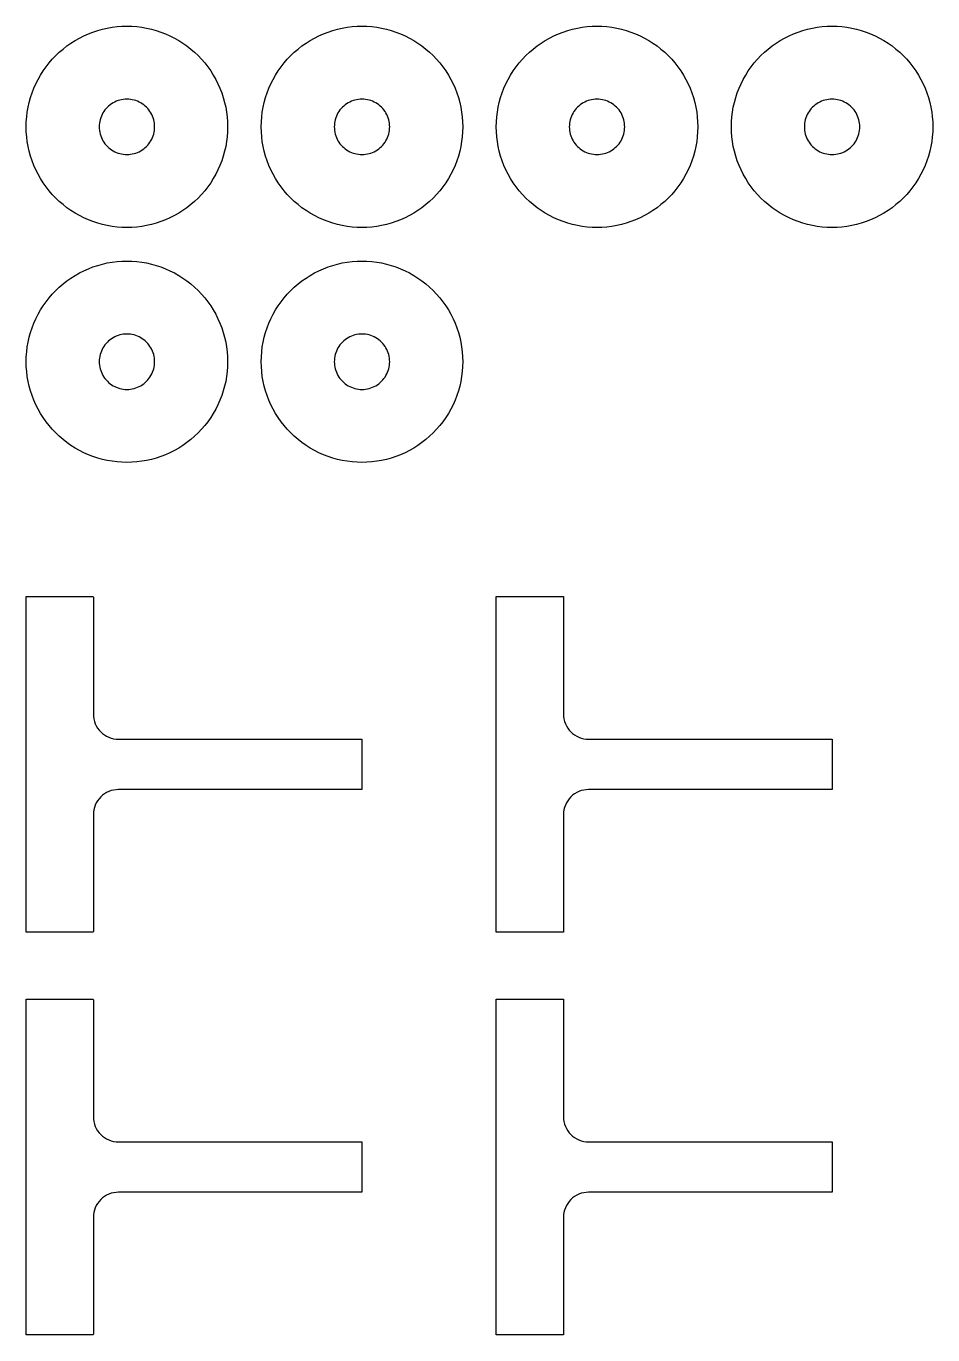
# Model space of a CAD drawing. Header units: millimetres. Extents: x 4 to 356, y 4 to 259.
# Drawn here: x 302 to 356, y 111 to 189 of the extents above; entities that cross this region are included whole.
import ezdxf

# ---------------------------------------------------------------- set-up
doc = ezdxf.new("R2010")
doc.units = ezdxf.units.MM
doc.layers.add('CUT', color=1, linetype='Continuous')

msp = doc.modelspace()

# ---------------------------------------------------------------- linework, layer by layer
at = {"layer": 'CUT'}
for points in [[(313.993, 182.706), (313.971, 182.412), (313.935, 182.12), (313.885, 181.829), (313.82, 181.542), (313.742, 181.258), (313.649, 180.979), (313.543, 180.704), (313.424, 180.435), (313.292, 180.172), (313.146, 179.915), (312.989, 179.667), (312.819, 179.426), (312.638, 179.194), (312.446, 178.971), (312.243, 178.757), (312.029, 178.554), (311.806, 178.362), (311.574, 178.181), (311.333, 178.011), (311.085, 177.854), (310.828, 177.708), (310.565, 177.576), (310.296, 177.457), (310.021, 177.351), (309.742, 177.258), (309.458, 177.18), (309.171, 177.115), (308.88, 177.065), (308.588, 177.029), (308.294, 177.007), (308, 177), (307.706, 177.007), (307.412, 177.029), (307.12, 177.065), (306.829, 177.115), (306.542, 177.18), (306.258, 177.258), (305.979, 177.351), (305.704, 177.457), (305.435, 177.576), (305.172, 177.708), (304.915, 177.854), (304.667, 178.011), (304.426, 178.181), (304.194, 178.362), (303.971, 178.554), (303.757, 178.757), (303.554, 178.971), (303.362, 179.194), (303.181, 179.426), (303.011, 179.667), (302.854, 179.915), (302.708, 180.172), (302.576, 180.435), (302.457, 180.704), (302.351, 180.979), (302.258, 181.258), (302.18, 181.542), (302.115, 181.829), (302.065, 182.12), (302.029, 182.412), (302.007, 182.706), (302, 183), (302.007, 183.294), (302.029, 183.588), (302.065, 183.88), (302.115, 184.171), (302.18, 184.458), (302.258, 184.742), (302.351, 185.021), (302.457, 185.296), (302.576, 185.565), (302.708, 185.828), (302.854, 186.085), (303.011, 186.333), (303.181, 186.574), (303.362, 186.806), (303.554, 187.029), (303.757, 187.243), (303.971, 187.446), (304.194, 187.638), (304.426, 187.819), (304.667, 187.989), (304.915, 188.146), (305.172, 188.292), (305.435, 188.424), (305.704, 188.543), (305.979, 188.649), (306.258, 188.742), (306.542, 188.82), (306.829, 188.885), (307.12, 188.935), (307.412, 188.971), (307.706, 188.993), (308, 189), (308.294, 188.993), (308.588, 188.971), (308.88, 188.935), (309.171, 188.885), (309.458, 188.82), (309.742, 188.742), (310.021, 188.649), (310.296, 188.543), (310.565, 188.424), (310.828, 188.292), (311.085, 188.146), (311.333, 187.989), (311.574, 187.819), (311.806, 187.638), (312.029, 187.446), (312.243, 187.243), (312.446, 187.029), (312.638, 186.806), (312.819, 186.574), (312.989, 186.333), (313.146, 186.085), (313.292, 185.828), (313.424, 185.565), (313.543, 185.296), (313.649, 185.021), (313.742, 184.742), (313.82, 184.458), (313.885, 184.171), (313.935, 183.88), (313.971, 183.588), (313.993, 183.294), (314, 183)], [(327.993, 182.706), (327.971, 182.412), (327.935, 182.12), (327.885, 181.829), (327.82, 181.542), (327.742, 181.258), (327.649, 180.979), (327.543, 180.704), (327.424, 180.435), (327.292, 180.172), (327.146, 179.915), (326.989, 179.667), (326.819, 179.426), (326.638, 179.194), (326.446, 178.971), (326.243, 178.757), (326.029, 178.554), (325.806, 178.362), (325.574, 178.181), (325.333, 178.011), (325.085, 177.854), (324.828, 177.708), (324.565, 177.576), (324.296, 177.457), (324.021, 177.351), (323.742, 177.258), (323.458, 177.18), (323.171, 177.115), (322.88, 177.065), (322.588, 177.029), (322.294, 177.007), (322, 177), (321.706, 177.007), (321.412, 177.029), (321.12, 177.065), (320.829, 177.115), (320.542, 177.18), (320.258, 177.258), (319.979, 177.351), (319.704, 177.457), (319.435, 177.576), (319.172, 177.708), (318.915, 177.854), (318.667, 178.011), (318.426, 178.181), (318.194, 178.362), (317.971, 178.554), (317.757, 178.757), (317.554, 178.971), (317.362, 179.194), (317.181, 179.426), (317.011, 179.667), (316.854, 179.915), (316.708, 180.172), (316.576, 180.435), (316.457, 180.704), (316.351, 180.979), (316.258, 181.258), (316.18, 181.542), (316.115, 181.829), (316.065, 182.12), (316.029, 182.412), (316.007, 182.706), (316, 183), (316.007, 183.294), (316.029, 183.588), (316.065, 183.88), (316.115, 184.171), (316.18, 184.458), (316.258, 184.742), (316.351, 185.021), (316.457, 185.296), (316.576, 185.565), (316.708, 185.828), (316.854, 186.085), (317.011, 186.333), (317.181, 186.574), (317.362, 186.806), (317.554, 187.029), (317.757, 187.243), (317.971, 187.446), (318.194, 187.638), (318.426, 187.819), (318.667, 187.989), (318.915, 188.146), (319.172, 188.292), (319.435, 188.424), (319.704, 188.543), (319.979, 188.649), (320.258, 188.742), (320.542, 188.82), (320.829, 188.885), (321.12, 188.935), (321.412, 188.971), (321.706, 188.993), (322, 189), (322.294, 188.993), (322.588, 188.971), (322.88, 188.935), (323.171, 188.885), (323.458, 188.82), (323.742, 188.742), (324.021, 188.649), (324.296, 188.543), (324.565, 188.424), (324.828, 188.292), (325.085, 188.146), (325.333, 187.989), (325.574, 187.819), (325.806, 187.638), (326.029, 187.446), (326.243, 187.243), (326.446, 187.029), (326.638, 186.806), (326.819, 186.574), (326.989, 186.333), (327.146, 186.085), (327.292, 185.828), (327.424, 185.565), (327.543, 185.296), (327.649, 185.021), (327.742, 184.742), (327.82, 184.458), (327.885, 184.171), (327.935, 183.88), (327.971, 183.588), (327.993, 183.294), (328, 183)], [(341.993, 182.706), (341.971, 182.412), (341.935, 182.12), (341.885, 181.829), (341.82, 181.542), (341.742, 181.258), (341.649, 180.979), (341.543, 180.704), (341.424, 180.435), (341.292, 180.172), (341.146, 179.915), (340.989, 179.667), (340.819, 179.426), (340.638, 179.194), (340.446, 178.971), (340.243, 178.757), (340.029, 178.554), (339.806, 178.362), (339.574, 178.181), (339.333, 178.011), (339.085, 177.854), (338.828, 177.708), (338.565, 177.576), (338.296, 177.457), (338.021, 177.351), (337.742, 177.258), (337.458, 177.18), (337.171, 177.115), (336.88, 177.065), (336.588, 177.029), (336.294, 177.007), (336, 177), (335.706, 177.007), (335.412, 177.029), (335.12, 177.065), (334.829, 177.115), (334.542, 177.18), (334.258, 177.258), (333.979, 177.351), (333.704, 177.457), (333.435, 177.576), (333.172, 177.708), (332.915, 177.854), (332.667, 178.011), (332.426, 178.181), (332.194, 178.362), (331.971, 178.554), (331.757, 178.757), (331.554, 178.971), (331.362, 179.194), (331.181, 179.426), (331.011, 179.667), (330.854, 179.915), (330.708, 180.172), (330.576, 180.435), (330.457, 180.704), (330.351, 180.979), (330.258, 181.258), (330.18, 181.542), (330.115, 181.829), (330.065, 182.12), (330.029, 182.412), (330.007, 182.706), (330, 183), (330.007, 183.294), (330.029, 183.588), (330.065, 183.88), (330.115, 184.171), (330.18, 184.458), (330.258, 184.742), (330.351, 185.021), (330.457, 185.296), (330.576, 185.565), (330.708, 185.828), (330.854, 186.085), (331.011, 186.333), (331.181, 186.574), (331.362, 186.806), (331.554, 187.029), (331.757, 187.243), (331.971, 187.446), (332.194, 187.638), (332.426, 187.819), (332.667, 187.989), (332.915, 188.146), (333.172, 188.292), (333.435, 188.424), (333.704, 188.543), (333.979, 188.649), (334.258, 188.742), (334.542, 188.82), (334.829, 188.885), (335.12, 188.935), (335.412, 188.971), (335.706, 188.993), (336, 189), (336.294, 188.993), (336.588, 188.971), (336.88, 188.935), (337.171, 188.885), (337.458, 188.82), (337.742, 188.742), (338.021, 188.649), (338.296, 188.543), (338.565, 188.424), (338.828, 188.292), (339.085, 188.146), (339.333, 187.989), (339.574, 187.819), (339.806, 187.638), (340.029, 187.446), (340.243, 187.243), (340.446, 187.029), (340.638, 186.806), (340.819, 186.574), (340.989, 186.333), (341.146, 186.085), (341.292, 185.828), (341.424, 185.565), (341.543, 185.296), (341.649, 185.021), (341.742, 184.742), (341.82, 184.458), (341.885, 184.171), (341.935, 183.88), (341.971, 183.588), (341.993, 183.294), (342, 183)], [(355.993, 182.706), (355.971, 182.412), (355.935, 182.12), (355.885, 181.829), (355.82, 181.542), (355.742, 181.258), (355.649, 180.979), (355.543, 180.704), (355.424, 180.435), (355.292, 180.172), (355.146, 179.915), (354.989, 179.667), (354.819, 179.426), (354.638, 179.194), (354.446, 178.971), (354.243, 178.757), (354.029, 178.554), (353.806, 178.362), (353.574, 178.181), (353.333, 178.011), (353.085, 177.854), (352.828, 177.708), (352.565, 177.576), (352.296, 177.457), (352.021, 177.351), (351.742, 177.258), (351.458, 177.18), (351.171, 177.115), (350.88, 177.065), (350.588, 177.029), (350.294, 177.007), (350, 177), (349.706, 177.007), (349.412, 177.029), (349.12, 177.065), (348.829, 177.115), (348.542, 177.18), (348.258, 177.258), (347.979, 177.351), (347.704, 177.457), (347.435, 177.576), (347.172, 177.708), (346.915, 177.854), (346.667, 178.011), (346.426, 178.181), (346.194, 178.362), (345.971, 178.554), (345.757, 178.757), (345.554, 178.971), (345.362, 179.194), (345.181, 179.426), (345.011, 179.667), (344.854, 179.915), (344.708, 180.172), (344.576, 180.435), (344.457, 180.704), (344.351, 180.979), (344.258, 181.258), (344.18, 181.542), (344.115, 181.829), (344.065, 182.12), (344.029, 182.412), (344.007, 182.706), (344, 183), (344.007, 183.294), (344.029, 183.588), (344.065, 183.88), (344.115, 184.171), (344.18, 184.458), (344.258, 184.742), (344.351, 185.021), (344.457, 185.296), (344.576, 185.565), (344.708, 185.828), (344.854, 186.085), (345.011, 186.333), (345.181, 186.574), (345.362, 186.806), (345.554, 187.029), (345.757, 187.243), (345.971, 187.446), (346.194, 187.638), (346.426, 187.819), (346.667, 187.989), (346.915, 188.146), (347.172, 188.292), (347.435, 188.424), (347.704, 188.543), (347.979, 188.649), (348.258, 188.742), (348.542, 188.82), (348.829, 188.885), (349.12, 188.935), (349.412, 188.971), (349.706, 188.993), (350, 189), (350.294, 188.993), (350.588, 188.971), (350.88, 188.935), (351.171, 188.885), (351.458, 188.82), (351.742, 188.742), (352.021, 188.649), (352.296, 188.543), (352.565, 188.424), (352.828, 188.292), (353.085, 188.146), (353.333, 187.989), (353.574, 187.819), (353.806, 187.638), (354.029, 187.446), (354.243, 187.243), (354.446, 187.029), (354.638, 186.806), (354.819, 186.574), (354.989, 186.333), (355.146, 186.085), (355.292, 185.828), (355.424, 185.565), (355.543, 185.296), (355.649, 185.021), (355.742, 184.742), (355.82, 184.458), (355.885, 184.171), (355.935, 183.88), (355.971, 183.588), (355.993, 183.294), (356, 183)], [(309.646, 183.108), (309.636, 183.215), (309.618, 183.322), (309.594, 183.427), (309.562, 183.53), (309.524, 183.631), (309.48, 183.73), (309.429, 183.825), (309.372, 183.917), (309.309, 184.004), (309.241, 184.088), (309.167, 184.167), (309.088, 184.241), (309.004, 184.309), (308.917, 184.372), (308.825, 184.429), (308.73, 184.48), (308.631, 184.524), (308.53, 184.562), (308.427, 184.594), (308.322, 184.618), (308.215, 184.636), (308.108, 184.646), (308, 184.65), (307.892, 184.646), (307.785, 184.636), (307.678, 184.618), (307.573, 184.594), (307.47, 184.562), (307.369, 184.524), (307.27, 184.48), (307.175, 184.429), (307.083, 184.372), (306.996, 184.309), (306.912, 184.241), (306.833, 184.167), (306.759, 184.088), (306.691, 184.004), (306.628, 183.917), (306.571, 183.825), (306.52, 183.73), (306.476, 183.631), (306.438, 183.53), (306.406, 183.427), (306.382, 183.322), (306.364, 183.215), (306.354, 183.108), (306.35, 183), (306.354, 182.892), (306.364, 182.785), (306.382, 182.678), (306.406, 182.573), (306.438, 182.47), (306.476, 182.369), (306.52, 182.27), (306.571, 182.175), (306.628, 182.083), (306.691, 181.996), (306.759, 181.912), (306.833, 181.833), (306.912, 181.759), (306.996, 181.691), (307.083, 181.628), (307.175, 181.571), (307.27, 181.52), (307.369, 181.476), (307.47, 181.438), (307.573, 181.406), (307.678, 181.382), (307.785, 181.364), (307.892, 181.354), (308, 181.35), (308.108, 181.354), (308.215, 181.364), (308.322, 181.382), (308.427, 181.406), (308.53, 181.438), (308.631, 181.476), (308.73, 181.52), (308.825, 181.571), (308.917, 181.628), (309.004, 181.691), (309.088, 181.759), (309.167, 181.833), (309.241, 181.912), (309.309, 181.996), (309.372, 182.083), (309.429, 182.175), (309.48, 182.27), (309.524, 182.369), (309.562, 182.47), (309.594, 182.573), (309.618, 182.678), (309.636, 182.785), (309.646, 182.892), (309.65, 183)], [(323.646, 183.108), (323.636, 183.215), (323.618, 183.322), (323.594, 183.427), (323.562, 183.53), (323.524, 183.631), (323.48, 183.73), (323.429, 183.825), (323.372, 183.917), (323.309, 184.004), (323.241, 184.088), (323.167, 184.167), (323.088, 184.241), (323.004, 184.309), (322.917, 184.372), (322.825, 184.429), (322.73, 184.48), (322.631, 184.524), (322.53, 184.562), (322.427, 184.594), (322.322, 184.618), (322.215, 184.636), (322.108, 184.646), (322, 184.65), (321.892, 184.646), (321.785, 184.636), (321.678, 184.618), (321.573, 184.594), (321.47, 184.562), (321.369, 184.524), (321.27, 184.48), (321.175, 184.429), (321.083, 184.372), (320.996, 184.309), (320.912, 184.241), (320.833, 184.167), (320.759, 184.088), (320.691, 184.004), (320.628, 183.917), (320.571, 183.825), (320.52, 183.73), (320.476, 183.631), (320.438, 183.53), (320.406, 183.427), (320.382, 183.322), (320.364, 183.215), (320.354, 183.108), (320.35, 183), (320.354, 182.892), (320.364, 182.785), (320.382, 182.678), (320.406, 182.573), (320.438, 182.47), (320.476, 182.369), (320.52, 182.27), (320.571, 182.175), (320.628, 182.083), (320.691, 181.996), (320.759, 181.912), (320.833, 181.833), (320.912, 181.759), (320.996, 181.691), (321.083, 181.628), (321.175, 181.571), (321.27, 181.52), (321.369, 181.476), (321.47, 181.438), (321.573, 181.406), (321.678, 181.382), (321.785, 181.364), (321.892, 181.354), (322, 181.35), (322.108, 181.354), (322.215, 181.364), (322.322, 181.382), (322.427, 181.406), (322.53, 181.438), (322.631, 181.476), (322.73, 181.52), (322.825, 181.571), (322.917, 181.628), (323.004, 181.691), (323.088, 181.759), (323.167, 181.833), (323.241, 181.912), (323.309, 181.996), (323.372, 182.083), (323.429, 182.175), (323.48, 182.27), (323.524, 182.369), (323.562, 182.47), (323.594, 182.573), (323.618, 182.678), (323.636, 182.785), (323.646, 182.892), (323.65, 183)], [(337.646, 183.108), (337.636, 183.215), (337.618, 183.322), (337.594, 183.427), (337.562, 183.53), (337.524, 183.631), (337.48, 183.73), (337.429, 183.825), (337.372, 183.917), (337.309, 184.004), (337.241, 184.088), (337.167, 184.167), (337.088, 184.241), (337.004, 184.309), (336.917, 184.372), (336.825, 184.429), (336.73, 184.48), (336.631, 184.524), (336.53, 184.562), (336.427, 184.594), (336.322, 184.618), (336.215, 184.636), (336.108, 184.646), (336, 184.65), (335.892, 184.646), (335.785, 184.636), (335.678, 184.618), (335.573, 184.594), (335.47, 184.562), (335.369, 184.524), (335.27, 184.48), (335.175, 184.429), (335.083, 184.372), (334.996, 184.309), (334.912, 184.241), (334.833, 184.167), (334.759, 184.088), (334.691, 184.004), (334.628, 183.917), (334.571, 183.825), (334.52, 183.73), (334.476, 183.631), (334.438, 183.53), (334.406, 183.427), (334.382, 183.322), (334.364, 183.215), (334.354, 183.108), (334.35, 183), (334.354, 182.892), (334.364, 182.785), (334.382, 182.678), (334.406, 182.573), (334.438, 182.47), (334.476, 182.369), (334.52, 182.27), (334.571, 182.175), (334.628, 182.083), (334.691, 181.996), (334.759, 181.912), (334.833, 181.833), (334.912, 181.759), (334.996, 181.691), (335.083, 181.628), (335.175, 181.571), (335.27, 181.52), (335.369, 181.476), (335.47, 181.438), (335.573, 181.406), (335.678, 181.382), (335.785, 181.364), (335.892, 181.354), (336, 181.35), (336.108, 181.354), (336.215, 181.364), (336.322, 181.382), (336.427, 181.406), (336.53, 181.438), (336.631, 181.476), (336.73, 181.52), (336.825, 181.571), (336.917, 181.628), (337.004, 181.691), (337.088, 181.759), (337.167, 181.833), (337.241, 181.912), (337.309, 181.996), (337.372, 182.083), (337.429, 182.175), (337.48, 182.27), (337.524, 182.369), (337.562, 182.47), (337.594, 182.573), (337.618, 182.678), (337.636, 182.785), (337.646, 182.892), (337.65, 183)], [(351.646, 183.108), (351.636, 183.215), (351.618, 183.322), (351.594, 183.427), (351.562, 183.53), (351.524, 183.631), (351.48, 183.73), (351.429, 183.825), (351.372, 183.917), (351.309, 184.004), (351.241, 184.088), (351.167, 184.167), (351.088, 184.241), (351.004, 184.309), (350.917, 184.372), (350.825, 184.429), (350.73, 184.48), (350.631, 184.524), (350.53, 184.562), (350.427, 184.594), (350.322, 184.618), (350.215, 184.636), (350.108, 184.646), (350, 184.65), (349.892, 184.646), (349.785, 184.636), (349.678, 184.618), (349.573, 184.594), (349.47, 184.562), (349.369, 184.524), (349.27, 184.48), (349.175, 184.429), (349.083, 184.372), (348.996, 184.309), (348.912, 184.241), (348.833, 184.167), (348.759, 184.088), (348.691, 184.004), (348.628, 183.917), (348.571, 183.825), (348.52, 183.73), (348.476, 183.631), (348.438, 183.53), (348.406, 183.427), (348.382, 183.322), (348.364, 183.215), (348.354, 183.108), (348.35, 183), (348.354, 182.892), (348.364, 182.785), (348.382, 182.678), (348.406, 182.573), (348.438, 182.47), (348.476, 182.369), (348.52, 182.27), (348.571, 182.175), (348.628, 182.083), (348.691, 181.996), (348.759, 181.912), (348.833, 181.833), (348.912, 181.759), (348.996, 181.691), (349.083, 181.628), (349.175, 181.571), (349.27, 181.52), (349.369, 181.476), (349.47, 181.438), (349.573, 181.406), (349.678, 181.382), (349.785, 181.364), (349.892, 181.354), (350, 181.35), (350.108, 181.354), (350.215, 181.364), (350.322, 181.382), (350.427, 181.406), (350.53, 181.438), (350.631, 181.476), (350.73, 181.52), (350.825, 181.571), (350.917, 181.628), (351.004, 181.691), (351.088, 181.759), (351.167, 181.833), (351.241, 181.912), (351.309, 181.996), (351.372, 182.083), (351.429, 182.175), (351.48, 182.27), (351.524, 182.369), (351.562, 182.47), (351.594, 182.573), (351.618, 182.678), (351.636, 182.785), (351.646, 182.892), (351.65, 183)], [(313.993, 168.706), (313.971, 168.412), (313.935, 168.12), (313.885, 167.829), (313.82, 167.542), (313.742, 167.258), (313.649, 166.979), (313.543, 166.704), (313.424, 166.435), (313.292, 166.172), (313.146, 165.915), (312.989, 165.667), (312.819, 165.426), (312.638, 165.194), (312.446, 164.971), (312.243, 164.757), (312.029, 164.554), (311.806, 164.362), (311.574, 164.181), (311.333, 164.011), (311.085, 163.854), (310.828, 163.708), (310.565, 163.576), (310.296, 163.457), (310.021, 163.351), (309.742, 163.258), (309.458, 163.18), (309.171, 163.115), (308.88, 163.065), (308.588, 163.029), (308.294, 163.007), (308, 163), (307.706, 163.007), (307.412, 163.029), (307.12, 163.065), (306.829, 163.115), (306.542, 163.18), (306.258, 163.258), (305.979, 163.351), (305.704, 163.457), (305.435, 163.576), (305.172, 163.708), (304.915, 163.854), (304.667, 164.011), (304.426, 164.181), (304.194, 164.362), (303.971, 164.554), (303.757, 164.757), (303.554, 164.971), (303.362, 165.194), (303.181, 165.426), (303.011, 165.667), (302.854, 165.915), (302.708, 166.172), (302.576, 166.435), (302.457, 166.704), (302.351, 166.979), (302.258, 167.258), (302.18, 167.542), (302.115, 167.829), (302.065, 168.12), (302.029, 168.412), (302.007, 168.706), (302, 169), (302.007, 169.294), (302.029, 169.588), (302.065, 169.88), (302.115, 170.171), (302.18, 170.458), (302.258, 170.742), (302.351, 171.021), (302.457, 171.296), (302.576, 171.565), (302.708, 171.828), (302.854, 172.085), (303.011, 172.333), (303.181, 172.574), (303.362, 172.806), (303.554, 173.029), (303.757, 173.243), (303.971, 173.446), (304.194, 173.638), (304.426, 173.819), (304.667, 173.989), (304.915, 174.146), (305.172, 174.292), (305.435, 174.424), (305.704, 174.543), (305.979, 174.649), (306.258, 174.742), (306.542, 174.82), (306.829, 174.885), (307.12, 174.935), (307.412, 174.971), (307.706, 174.993), (308, 175), (308.294, 174.993), (308.588, 174.971), (308.88, 174.935), (309.171, 174.885), (309.458, 174.82), (309.742, 174.742), (310.021, 174.649), (310.296, 174.543), (310.565, 174.424), (310.828, 174.292), (311.085, 174.146), (311.333, 173.989), (311.574, 173.819), (311.806, 173.638), (312.029, 173.446), (312.243, 173.243), (312.446, 173.029), (312.638, 172.806), (312.819, 172.574), (312.989, 172.333), (313.146, 172.085), (313.292, 171.828), (313.424, 171.565), (313.543, 171.296), (313.649, 171.021), (313.742, 170.742), (313.82, 170.458), (313.885, 170.171), (313.935, 169.88), (313.971, 169.588), (313.993, 169.294), (314, 169)], [(327.993, 168.706), (327.971, 168.412), (327.935, 168.12), (327.885, 167.829), (327.82, 167.542), (327.742, 167.258), (327.649, 166.979), (327.543, 166.704), (327.424, 166.435), (327.292, 166.172), (327.146, 165.915), (326.989, 165.667), (326.819, 165.426), (326.638, 165.194), (326.446, 164.971), (326.243, 164.757), (326.029, 164.554), (325.806, 164.362), (325.574, 164.181), (325.333, 164.011), (325.085, 163.854), (324.828, 163.708), (324.565, 163.576), (324.296, 163.457), (324.021, 163.351), (323.742, 163.258), (323.458, 163.18), (323.171, 163.115), (322.88, 163.065), (322.588, 163.029), (322.294, 163.007), (322, 163), (321.706, 163.007), (321.412, 163.029), (321.12, 163.065), (320.829, 163.115), (320.542, 163.18), (320.258, 163.258), (319.979, 163.351), (319.704, 163.457), (319.435, 163.576), (319.172, 163.708), (318.915, 163.854), (318.667, 164.011), (318.426, 164.181), (318.194, 164.362), (317.971, 164.554), (317.757, 164.757), (317.554, 164.971), (317.362, 165.194), (317.181, 165.426), (317.011, 165.667), (316.854, 165.915), (316.708, 166.172), (316.576, 166.435), (316.457, 166.704), (316.351, 166.979), (316.258, 167.258), (316.18, 167.542), (316.115, 167.829), (316.065, 168.12), (316.029, 168.412), (316.007, 168.706), (316, 169), (316.007, 169.294), (316.029, 169.588), (316.065, 169.88), (316.115, 170.171), (316.18, 170.458), (316.258, 170.742), (316.351, 171.021), (316.457, 171.296), (316.576, 171.565), (316.708, 171.828), (316.854, 172.085), (317.011, 172.333), (317.181, 172.574), (317.362, 172.806), (317.554, 173.029), (317.757, 173.243), (317.971, 173.446), (318.194, 173.638), (318.426, 173.819), (318.667, 173.989), (318.915, 174.146), (319.172, 174.292), (319.435, 174.424), (319.704, 174.543), (319.979, 174.649), (320.258, 174.742), (320.542, 174.82), (320.829, 174.885), (321.12, 174.935), (321.412, 174.971), (321.706, 174.993), (322, 175), (322.294, 174.993), (322.588, 174.971), (322.88, 174.935), (323.171, 174.885), (323.458, 174.82), (323.742, 174.742), (324.021, 174.649), (324.296, 174.543), (324.565, 174.424), (324.828, 174.292), (325.085, 174.146), (325.333, 173.989), (325.574, 173.819), (325.806, 173.638), (326.029, 173.446), (326.243, 173.243), (326.446, 173.029), (326.638, 172.806), (326.819, 172.574), (326.989, 172.333), (327.146, 172.085), (327.292, 171.828), (327.424, 171.565), (327.543, 171.296), (327.649, 171.021), (327.742, 170.742), (327.82, 170.458), (327.885, 170.171), (327.935, 169.88), (327.971, 169.588), (327.993, 169.294), (328, 169)], [(309.646, 169.108), (309.636, 169.215), (309.618, 169.322), (309.594, 169.427), (309.562, 169.53), (309.524, 169.631), (309.48, 169.73), (309.429, 169.825), (309.372, 169.917), (309.309, 170.004), (309.241, 170.088), (309.167, 170.167), (309.088, 170.241), (309.004, 170.309), (308.917, 170.372), (308.825, 170.429), (308.73, 170.48), (308.631, 170.524), (308.53, 170.562), (308.427, 170.594), (308.322, 170.618), (308.215, 170.636), (308.108, 170.646), (308, 170.65), (307.892, 170.646), (307.785, 170.636), (307.678, 170.618), (307.573, 170.594), (307.47, 170.562), (307.369, 170.524), (307.27, 170.48), (307.175, 170.429), (307.083, 170.372), (306.996, 170.309), (306.912, 170.241), (306.833, 170.167), (306.759, 170.088), (306.691, 170.004), (306.628, 169.917), (306.571, 169.825), (306.52, 169.73), (306.476, 169.631), (306.438, 169.53), (306.406, 169.427), (306.382, 169.322), (306.364, 169.215), (306.354, 169.108), (306.35, 169), (306.354, 168.892), (306.364, 168.785), (306.382, 168.678), (306.406, 168.573), (306.438, 168.47), (306.476, 168.369), (306.52, 168.27), (306.571, 168.175), (306.628, 168.083), (306.691, 167.996), (306.759, 167.912), (306.833, 167.833), (306.912, 167.759), (306.996, 167.691), (307.083, 167.628), (307.175, 167.571), (307.27, 167.52), (307.369, 167.476), (307.47, 167.438), (307.573, 167.406), (307.678, 167.382), (307.785, 167.364), (307.892, 167.354), (308, 167.35), (308.108, 167.354), (308.215, 167.364), (308.322, 167.382), (308.427, 167.406), (308.53, 167.438), (308.631, 167.476), (308.73, 167.52), (308.825, 167.571), (308.917, 167.628), (309.004, 167.691), (309.088, 167.759), (309.167, 167.833), (309.241, 167.912), (309.309, 167.996), (309.372, 168.083), (309.429, 168.175), (309.48, 168.27), (309.524, 168.369), (309.562, 168.47), (309.594, 168.573), (309.618, 168.678), (309.636, 168.785), (309.646, 168.892), (309.65, 169)], [(323.646, 169.108), (323.636, 169.215), (323.618, 169.322), (323.594, 169.427), (323.562, 169.53), (323.524, 169.631), (323.48, 169.73), (323.429, 169.825), (323.372, 169.917), (323.309, 170.004), (323.241, 170.088), (323.167, 170.167), (323.088, 170.241), (323.004, 170.309), (322.917, 170.372), (322.825, 170.429), (322.73, 170.48), (322.631, 170.524), (322.53, 170.562), (322.427, 170.594), (322.322, 170.618), (322.215, 170.636), (322.108, 170.646), (322, 170.65), (321.892, 170.646), (321.785, 170.636), (321.678, 170.618), (321.573, 170.594), (321.47, 170.562), (321.369, 170.524), (321.27, 170.48), (321.175, 170.429), (321.083, 170.372), (320.996, 170.309), (320.912, 170.241), (320.833, 170.167), (320.759, 170.088), (320.691, 170.004), (320.628, 169.917), (320.571, 169.825), (320.52, 169.73), (320.476, 169.631), (320.438, 169.53), (320.406, 169.427), (320.382, 169.322), (320.364, 169.215), (320.354, 169.108), (320.35, 169), (320.354, 168.892), (320.364, 168.785), (320.382, 168.678), (320.406, 168.573), (320.438, 168.47), (320.476, 168.369), (320.52, 168.27), (320.571, 168.175), (320.628, 168.083), (320.691, 167.996), (320.759, 167.912), (320.833, 167.833), (320.912, 167.759), (320.996, 167.691), (321.083, 167.628), (321.175, 167.571), (321.27, 167.52), (321.369, 167.476), (321.47, 167.438), (321.573, 167.406), (321.678, 167.382), (321.785, 167.364), (321.892, 167.354), (322, 167.35), (322.108, 167.354), (322.215, 167.364), (322.322, 167.382), (322.427, 167.406), (322.53, 167.438), (322.631, 167.476), (322.73, 167.52), (322.825, 167.571), (322.917, 167.628), (323.004, 167.691), (323.088, 167.759), (323.167, 167.833), (323.241, 167.912), (323.309, 167.996), (323.372, 168.083), (323.429, 168.175), (323.48, 168.27), (323.524, 168.369), (323.562, 168.47), (323.594, 168.573), (323.618, 168.678), (323.636, 168.785), (323.646, 168.892), (323.65, 169)], [(305.998, 135.002), (305.963, 135), (302.037, 135), (302.002, 135.002), (302, 135.037), (302, 154.963), (302.002, 154.998), (302.037, 155), (305.963, 155), (305.998, 154.998), (306, 154.963), (306, 148), (306.007, 147.853), (306.029, 147.707), (306.065, 147.565), (306.114, 147.426), (306.177, 147.293), (306.253, 147.167), (306.34, 147.048), (306.439, 146.939), (306.548, 146.84), (306.667, 146.753), (306.793, 146.677), (306.926, 146.614), (307.065, 146.565), (307.207, 146.529), (307.353, 146.507), (307.5, 146.5), (321.963, 146.5), (321.998, 146.498), (322, 146.463), (322, 143.537), (321.998, 143.502), (321.963, 143.5), (307.5, 143.5), (307.353, 143.493), (307.207, 143.471), (307.065, 143.435), (306.926, 143.386), (306.793, 143.323), (306.667, 143.247), (306.548, 143.16), (306.439, 143.061), (306.34, 142.952), (306.253, 142.833), (306.177, 142.707), (306.114, 142.574), (306.065, 142.435), (306.029, 142.293), (306.007, 142.147), (306, 142), (306, 135.037)], [(333.998, 135.002), (333.963, 135), (330.037, 135), (330.002, 135.002), (330, 135.037), (330, 154.963), (330.002, 154.998), (330.037, 155), (333.963, 155), (333.998, 154.998), (334, 154.963), (334, 148), (334.007, 147.853), (334.029, 147.707), (334.065, 147.565), (334.114, 147.426), (334.177, 147.293), (334.253, 147.167), (334.34, 147.048), (334.439, 146.939), (334.548, 146.84), (334.667, 146.753), (334.793, 146.677), (334.926, 146.614), (335.065, 146.565), (335.207, 146.529), (335.353, 146.507), (335.5, 146.5), (349.963, 146.5), (349.998, 146.498), (350, 146.463), (350, 143.537), (349.998, 143.502), (349.963, 143.5), (335.5, 143.5), (335.353, 143.493), (335.207, 143.471), (335.065, 143.435), (334.926, 143.386), (334.793, 143.323), (334.667, 143.247), (334.548, 143.16), (334.439, 143.061), (334.34, 142.952), (334.253, 142.833), (334.177, 142.707), (334.114, 142.574), (334.065, 142.435), (334.029, 142.293), (334.007, 142.147), (334, 142), (334, 135.037)], [(305.998, 111.002), (305.963, 111), (302.037, 111), (302.002, 111.002), (302, 111.037), (302, 130.963), (302.002, 130.998), (302.037, 131), (305.963, 131), (305.998, 130.998), (306, 130.963), (306, 124), (306.007, 123.853), (306.029, 123.707), (306.065, 123.565), (306.114, 123.426), (306.177, 123.293), (306.253, 123.167), (306.34, 123.048), (306.439, 122.939), (306.548, 122.84), (306.667, 122.753), (306.793, 122.677), (306.926, 122.614), (307.065, 122.565), (307.207, 122.529), (307.353, 122.507), (307.5, 122.5), (321.963, 122.5), (321.998, 122.498), (322, 122.463), (322, 119.537), (321.998, 119.502), (321.963, 119.5), (307.5, 119.5), (307.353, 119.493), (307.207, 119.471), (307.065, 119.435), (306.926, 119.386), (306.793, 119.323), (306.667, 119.247), (306.548, 119.16), (306.439, 119.061), (306.34, 118.952), (306.253, 118.833), (306.177, 118.707), (306.114, 118.574), (306.065, 118.435), (306.029, 118.293), (306.007, 118.147), (306, 118), (306, 111.037)], [(333.998, 111.002), (333.963, 111), (330.037, 111), (330.002, 111.002), (330, 111.037), (330, 130.963), (330.002, 130.998), (330.037, 131), (333.963, 131), (333.998, 130.998), (334, 130.963), (334, 124), (334.007, 123.853), (334.029, 123.707), (334.065, 123.565), (334.114, 123.426), (334.177, 123.293), (334.253, 123.167), (334.34, 123.048), (334.439, 122.939), (334.548, 122.84), (334.667, 122.753), (334.793, 122.677), (334.926, 122.614), (335.065, 122.565), (335.207, 122.529), (335.353, 122.507), (335.5, 122.5), (349.963, 122.5), (349.998, 122.498), (350, 122.463), (350, 119.537), (349.998, 119.502), (349.963, 119.5), (335.5, 119.5), (335.353, 119.493), (335.207, 119.471), (335.065, 119.435), (334.926, 119.386), (334.793, 119.323), (334.667, 119.247), (334.548, 119.16), (334.439, 119.061), (334.34, 118.952), (334.253, 118.833), (334.177, 118.707), (334.114, 118.574), (334.065, 118.435), (334.029, 118.293), (334.007, 118.147), (334, 118), (334, 111.037)]]:
    msp.add_lwpolyline(points, close=True, dxfattribs=at)

doc.saveas('drawing.dxf')
